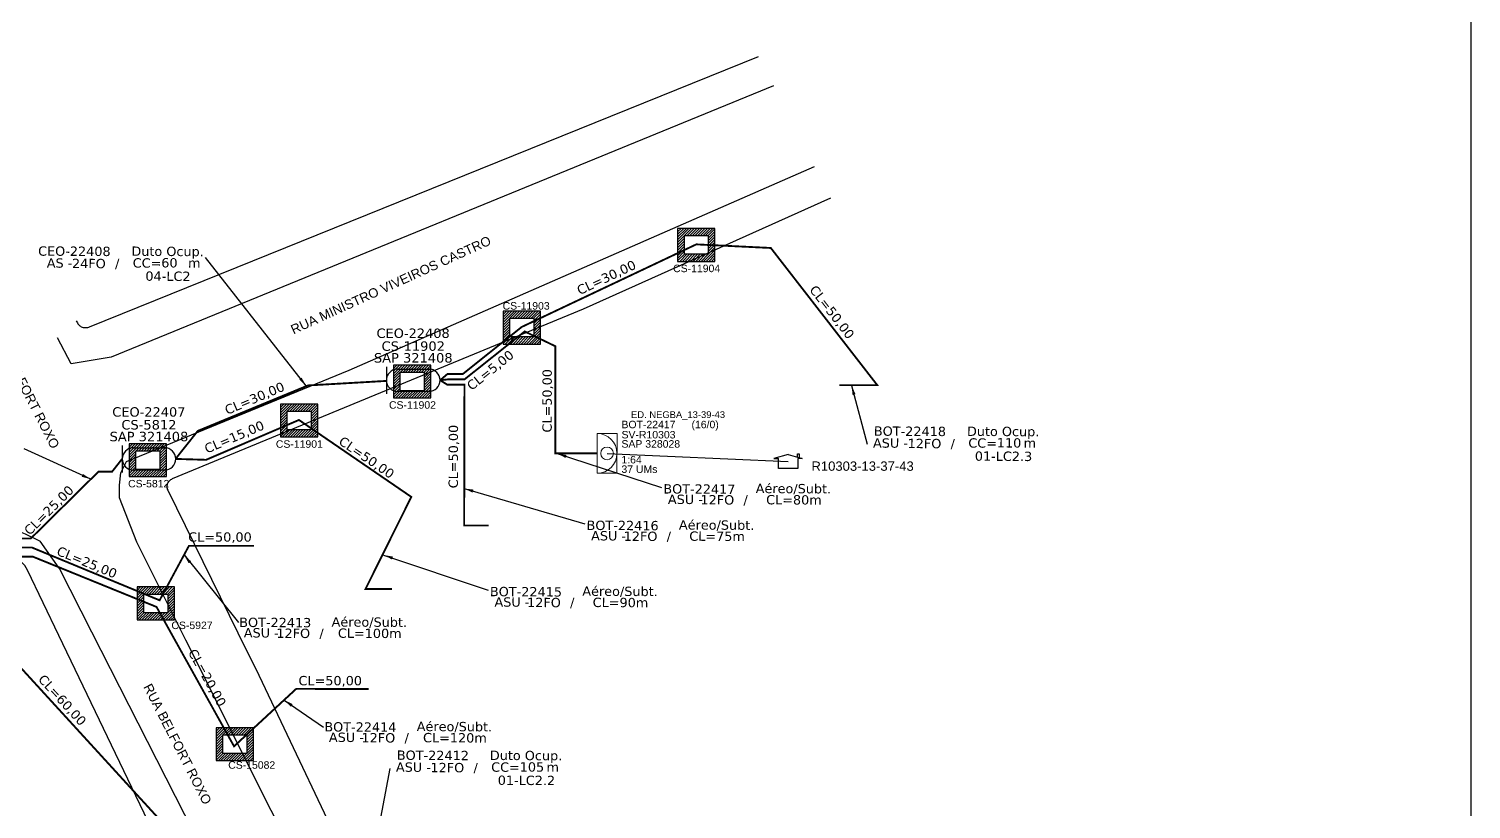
# Model space of a CAD drawing. Extents: x -89 to 2622484776, y -1852823961 to 1299.
# Drawn here: x 440.4 to 749.2, y 907.1 to 1074.1 of the extents above; entities that cross this region are included whole.
import ezdxf
from ezdxf.enums import TextEntityAlignment as Align

# ---------------------------------------------------------------- set-up
doc = ezdxf.new("R2010")
doc.units = 0
for name, color, linetype in [('10.0-Cartográfico', 252, 'Continuous'), ('10.1-Caixas Subterrâneas', 5, 'Continuous'), ('20.4-CEOS', 1, 'Continuous'), ('20.5-CEO', 1, 'Continuous'), ('CAP a instalar', 1, 'Continuous'), ('celulas gpon', 7, 'Continuous'), ('label_cabos', 7, 'Continuous'), ('Legenda', 1, 'Continuous'), ('Segmento de Logradouro Texto', 5, 'Continuous'), ('surveys', 7, 'Continuous'), ('surveys legendas', 7, 'Continuous')]:
    doc.layers.add(name, color=color, linetype=linetype)
doc.layers.add("20.0-LEGENDA DOS CDO'S", color=1, linetype='Continuous', lineweight=0)
doc.layers.add('20.1-CDO_INTERIOR', color=1, linetype='Continuous', lineweight=0)
doc.layers.add('EXTRA', color=50, linetype='Continuous', plot=False)
doc.styles.add('ARIAL', font='arial.ttf')
doc.styles.add('DIGICADE', font='')
doc.styles.add('siredit', font='verdana.ttf')
doc.styles.get('DIGICADE').set_extended_font_data('Arial')
doc.linetypes.add('FENCELINE1', pattern='A,0.25,-0.1,[133,ltypeshp.shx,S=0.1,R=0,X=-0.1,Y=0],-0.1,1', length=1.45)
doc.dimstyles.new('CC', dxfattribs={"dimtxt": 1, "dimasz": 2, "dimexe": 0.18, "dimexo": 0.0625, "dimgap": 0.09, "dimtad": 0, "dimdec": 0, "dimrnd": 1, "dimzin": 0, "dimdsep": 46, "dimtxsty": 'siredit', "dimblk": 'NONE', "dimcen": 0, "dimse1": 1, "dimse2": 1, "dimsd1": 1, "dimsd2": 1, "dimclrt": 7, "dimadec": 0, "dimazin": 0, "dimtfac": 1, "dimtdec": 0, "dimtofl": 0, "dimtmove": 0, "dimatfit": 3, "dimfxl": 0, "dimtolj": 1, "dimtzin": 0, "dimarcsym": 0})

# ---------------------------------------------------------------- blocks, each defined once
blk = doc.blocks.new('*X76')
at = {"color": 0, "linetype": 'Continuous'}
for p, q in [((-1.25, 0.34099), (-0.49099, 1.1)), ((-1.25, 0.517767), (-0.667767, 1.1)), ((-1.25, 0.694544), (-0.844544, 1.1)), ((-1.25, 0.87132), (-1.02132, 1.1)), ((-1.25, 1.048097), (-1.198097, 1.1)), ((-0.789214, 0.625), (-0.314214, 1.1)), ((-0.612437, 0.625), (-0.137437, 1.1)), ((-0.43566, 0.625), (0.03934, 1.1)), ((-0.258883, 0.625), (0.216117, 1.1)), ((-0.082107, 0.625), (0.392893, 1.1)), ((0.09467, 0.625), (0.56967, 1.1)), ((0.271447, 0.625), (0.746447, 1.1)), ((0.448223, 0.625), (0.923223, 1.1)), ((0.625, 0.625), (1.1, 1.1)), ((0.801777, 0.625), (1.25, 1.073223)), ((-1.25, 0.164214), (-0.8035, 0.610714)), ((-1.25, -0.012563), (-0.8035, 0.433937)), ((-1.25, -0.18934), (-0.8035, 0.25716)), ((-1.25, -0.366117), (-0.8035, 0.080383)), ((0.8035, 0.449947), (1.25, 0.896447)), ((0.8035, 0.27317), (1.25, 0.71967)), ((0.8035, 0.096393), (1.25, 0.542893)), ((0.8035, -0.080383), (1.25, 0.366117)), ((0.8035, -0.25716), (1.25, 0.18934)), ((0.8035, -0.433937), (1.25, 0.012563)), ((-1.25, -0.542893), (-0.8035, -0.096393)), ((-1.25, -0.71967), (-0.8035, -0.27317)), ((-1.25, -0.896447), (-0.8035, -0.449947)), ((-1.25, -1.073223), (-0.801777, -0.625)), ((-1.1, -1.1), (-0.625, -0.625)), ((-0.923223, -1.1), (-0.448223, -0.625)), ((-0.746447, -1.1), (-0.271447, -0.625)), ((-0.56967, -1.1), (-0.09467, -0.625)), ((-0.392893, -1.1), (0.082107, -0.625)), ((-0.216117, -1.1), (0.258883, -0.625)), ((-0.03934, -1.1), (0.43566, -0.625)), ((0.137437, -1.1), (0.612437, -0.625)), ((0.314214, -1.1), (0.789214, -0.625)), ((0.49099, -1.1), (1.25, -0.34099)), ((0.667767, -1.1), (1.25, -0.517767)), ((0.8035, -0.610714), (1.25, -0.164214)), ((0.844544, -1.1), (1.25, -0.694544)), ((1.02132, -1.1), (1.25, -0.87132)), ((1.198097, -1.1), (1.25, -1.048097))]:
    blk.add_line(p, q, dxfattribs=at)
blk = doc.blocks.new('MANHOLE_MQ')
at = {"color": 0, "linetype": 'Continuous'}
for p, q in [((0.00000623, 0.00000569), (-0.00000627, 0.00000569)), ((-0.00000627, 0.00000569), (-0.00000627, -0.00000531)), ((0.00000623, -0.00000531), (0.00000623, 0.00000569)), ((-0.00000404, 0.00000331), (0.00000399, 0.00000331)), ((-0.00000404, -0.00000294), (-0.00000404, 0.00000331)), ((0.00000399, 0.00000331), (0.00000399, -0.00000294)), ((0.00000399, -0.00000294), (-0.00000404, -0.00000294)), ((0.00000399, -0.00000294), (0.00000399, -0.00000294)), ((-0.00000627, -0.00000531), (0.00000623, -0.00000531))]:
    blk.add_line(p, q, dxfattribs=at)
at = {"color": 0, "linetype": 'Continuous', "xscale": 5e-06, "yscale": 5e-06, "zscale": 1e-05}
blk.add_blockref('*X76', (-0.00000002, 0.00000019), dxfattribs=at)
blk = doc.blocks.new('Inst CB DT OCUP CFOA-SM-ASU-120-S-12')
at = {"layer": 'label_cabos', "color": 0, "style": 'siredit'}
for tag, flags, p in [('ID_ATIVIDADE', 3, (1.31, 2.67)), ('FATOR', 1, (11.56, 2.55))]:
    blk.add_attdef(tag, text='', height=1, rotation=359.69, dxfattribs=dict(at, flags=flags)).set_placement(p, align=Align.MIDDLE_CENTER)
for tag, p in [('DESTINO_CABO', (3.13, 1.26)), ('TIPO_CABO', (13.11, 1.24)), ('TIPO_CABO', (1.26, 0)), ('CABO', (4.69, -0.05)), ('/', (7.71, -0.05)), ('LANCE', (10.91, 0)), ('UND', (15.96, 0)), ('FID', (13.15, -1.41))]:
    blk.add_attdef(tag, text='', height=1, rotation=359.69, dxfattribs=at).set_placement(p, align=Align.MIDDLE_CENTER)
blk.add_attdef('QTDE', (12.43, -0.47), '', height=1, rotation=359.69, dxfattribs=at)
blk = doc.blocks.new('_None')
blk = doc.blocks.new('LEGENDA DOS CABOS')
at = {"layer": 'EXTRA', "color": 0, "style": 'siredit'}
for tag, p in [('ID', (4.6, 0.97)), ('XX', (9.03, 0.97))]:
    blk.add_attdef(tag, text='', height=0.48, rotation=359.69, dxfattribs=at).set_placement(p, align=Align.MIDDLE_CENTER)
at = {"layer": 'Legenda', "color": 0, "style": 'siredit'}
for tag, p in [('TIPO_CABO', (1.31, 0)), ('CABO', (4.69, -0.05)), ('/', (6.81, -0.05)), ('METROS', (10.03, -0.05))]:
    blk.add_attdef(tag, text='', height=0.8, rotation=359.69, dxfattribs=at).set_placement(p, align=Align.MIDDLE_CENTER)
blk = doc.blocks.new('Inst CB DT OCUP CFOA-SM-AS-80-TS-24')
at = {"layer": 'label_cabos', "color": 0, "style": 'siredit'}
for tag, flags, p in [('ID_ATIVIDADE', 3, (1.31, 2.67)), ('FATOR', 1, (11.56, 2.55))]:
    blk.add_attdef(tag, text='', height=1, rotation=359.69, dxfattribs=dict(at, flags=flags)).set_placement(p, align=Align.MIDDLE_CENTER)
for tag, p in [('DESTINO_CABO', (3.13, 1.26)), ('TIPO_CABO', (13.11, 1.24)), ('TIPO_CABO', (1.76, 0)), ('CABO', (4.69, -0.05)), ('/', (7.71, -0.05)), ('LANCE', (10.91, 0)), ('UND', (15.96, 0)), ('FID', (13.15, -1.41))]:
    blk.add_attdef(tag, text='', height=1, rotation=359.69, dxfattribs=at).set_placement(p, align=Align.MIDDLE_CENTER)
blk.add_attdef('QTDE', (12.43, -0.47), '', height=1, rotation=359.69, dxfattribs=at)
blk = doc.blocks.new('SURVEY_SURVEY')
for p, q in [((0.0000101, 0.0000159), (0.0000117, 0.0000159)), ((0.0000101, 0.0000123), (0.0000101, 0.0000159)), ((0.0000117, 0.0000159), (0.0000117, 0.0000119)), ((0, 0.0000152), (-0.0000151, 0.0000108)), ((-0.0000151, 0.0000108), (-0.0000104, 0.0000108)), ((-0.0000103, 0), (-0.0000103, 0.0000108)), ((0.0000103, 0), (-0.0000103, 0)), ((0, 0.0000152), (0.0000151, 0.0000108)), ((0.0000151, 0.0000108), (0.0000103, 0.0000108)), ((0.0000103, 0.0000108), (0.0000103, 0))]:
    blk.add_line(p, q)

msp = doc.modelspace()

# ---------------------------------------------------------------- linework, layer by layer
msp.add_lwpolyline([(-89.32, 705.02), (749.25, 705.02), (749.25, 1299.02), (-89.32, 1299.02), (-89.32, 705.02)])
at = {"color": 4, "ltscale": 0.5}
msp.add_lwpolyline([(564.24, 983.26), (603, 981.5)], dxfattribs=at)
at = {"layer": '10.0-Cartográfico'}
for points in [[(450.61, 1011.66), (450.85, 1011.2), (450.95, 1011.02), (451.07, 1010.87), (451.21, 1010.73), (451.35, 1010.59), (451.52, 1010.48), (451.68, 1010.38), (451.88, 1010.31), (452.07, 1010.24), (452.27, 1010.2), (452.46, 1010.17), (452.68, 1010.17), (452.87, 1010.17), (453.07, 1010.21), (453.26, 1010.27), (453.4, 1010.32), (596.67, 1068.2)], [(599.85, 1061.95), (458.06, 1003.82), (449.49, 1002.45), (446.56, 1008.02)], [(463.54, 964.28), (459.88, 973.76), (459.84, 976.43), (460.13, 979.11), (461.38, 981.5), (509.02, 1001.08), (608.64, 1044.66)], [(612.09, 1037.89), (559.15, 1014.12), (471.15, 977.78), (470.96, 977.69), (470.78, 977.6), (470.63, 977.47), (470.5, 977.34), (470.36, 977.2), (470.25, 977.03), (470.15, 976.87), (470.09, 976.69), (470.04, 976.51), (470, 976.33), (469.98, 976.13), (470.01, 975.95), (470.03, 975.75), (470.09, 975.57), (470.17, 975.39)], [(470.17, 975.39), (487.08, 941.09)], [(402.52, 956.4), (416.85, 962.27), (427.9, 966.28), (433.33, 967.4), (436.78, 967.18), (439.66, 966.02), (442.84, 964.46)], [(446.93, 958.67), (442.84, 964.46)], [(474.08, 943.25), (463.54, 964.28)], [(446.89, 944.27), (440.17, 958.27), (439.89, 958.77), (439.55, 959.25), (439.18, 959.68), (438.74, 960.09), (438.27, 960.45), (437.76, 960.75), (437.21, 961.01), (436.64, 961.22), (436.03, 961.36), (435.43, 961.44), (434.82, 961.47), (434.22, 961.45), (433.61, 961.37), (433.01, 961.22), (432.47, 961.03), (403, 948.72)], [(446.93, 958.67), (453.86, 945.07)], [(453.86, 945.07), (511.6, 831.67), (511.46, 824.47), (511.28, 820.55), (509.45, 815.95), (508.31, 813.32), (505.99, 810.9), (440.53, 782.43)], [(434.48, 793.92), (498.61, 822.53), (499.25, 822.99), (499.83, 823.48), (500.34, 824.05), (500.79, 824.66), (501.17, 825.32), (501.49, 825.99), (501.71, 826.7), (501.86, 827.44), (501.91, 828.18), (501.9, 828.92), (501.79, 829.64), (501.61, 830.36), (501.32, 831.06), (500.98, 831.73), (500.76, 832.09), (446.89, 944.27)], [(607.62, 860.88), (545.99, 833.94), (541.18, 833.29), (537, 832.95), (533.47, 832.91), (530.58, 832.87), (528.96, 833.75), (474.08, 943.25)], [(487.08, 941.09), (489.04, 937.12), (534.32, 841.81), (534.4, 841.63), (534.52, 841.47), (534.63, 841.33), (534.79, 841.2), (534.95, 841.08), (535.11, 840.97), (535.3, 840.88), (535.48, 840.81), (535.68, 840.76), (535.89, 840.74), (536.09, 840.73), (536.3, 840.73), (536.49, 840.77), (536.69, 840.81), (536.94, 840.9), (603.5, 870.16)]]:
    msp.add_lwpolyline(points, dxfattribs=at)
at = {"layer": '20.1-CDO_INTERIOR', "color": 1, "lineweight": 18}
msp.add_lwpolyline([(566.36, 979.01), (566.37, 987.51), (562.12, 987.51), (562.11, 979.01)], close=True, dxfattribs=at)
msp.add_circle((564.24, 983.26), 1.36, dxfattribs=at)
msp.add_arc((562.11, 983.26), 4.25, 269.9724, 89.9724, dxfattribs=at)
at = {"layer": '20.5-CEO', "color": 5}
for p, q in [((519.39, 1001.3), (526.1, 1001.3)), ((526.1, 996.52), (519.39, 996.52))]:
    msp.add_line(p, q, dxfattribs=at)
at = {"layer": '20.5-CEO', "color": 7}
for p, q in [((462.81, 984.46), (469.52, 984.46)), ((469.52, 979.67), (462.81, 979.67))]:
    msp.add_line(p, q, dxfattribs=at)
at = {"layer": '20.5-CEO', "color": 5}
msp.add_lwpolyline([(517, 1001.8), (517, 996.03)], dxfattribs=at)
at = {"layer": '20.5-CEO', "color": 7}
msp.add_lwpolyline([(460.41, 984.95), (460.41, 979.18)], dxfattribs=at)
at = {"layer": '20.5-CEO', "color": 5}
for centre, start, end in [((519.39, 998.91), 90, 270), ((526.1, 998.91), 270, 90)]:
    msp.add_arc(centre, 2.39, start, end, dxfattribs=at)
at = {"layer": '20.5-CEO', "color": 7}
for centre, start, end in [((462.81, 982.07), 90, 270), ((469.52, 982.07), 270, 90)]:
    msp.add_arc(centre, 2.39, start, end, dxfattribs=at)
at = {"layer": 'CAP a instalar', "color": 7, "ltscale": 5, "const_width": 0.4}
for points in [[(613.96, 997.86), (622.1, 997.86), (599.3, 1027.23), (583.34, 1028), (545.95, 1010.31), (533.34, 1000.23), (530.04, 1000.23), (528.5, 998.91)], [(471.91, 982.15), (476.61, 988.06), (500.21, 997.8), (517, 998.77)], [(435.12, 962.97), (437.41, 965.03), (440.85, 965.03), (455.35, 979.35), (458.27, 979.35), (460.41, 982.07)], [(485.25, 870.96), (486.96, 872.46), (489.86, 872.46), (489.85, 881.47), (420.28, 957.53), (423.62, 962.97), (423.62, 962.97)]]:
    msp.add_lwpolyline(points, dxfattribs=at)
at = {"layer": 'CAP a instalar', "color": 1, "linetype": 'FENCELINE1', "ltscale": 5, "const_width": 0.4}
msp.add_lwpolyline([(528.5, 998.91), (530.04, 999.09), (533.71, 999.09), (546.61, 1009.36), (553.18, 1006.19), (553.18, 983.26), (562.11, 983.26)], dxfattribs=at)
at = {"layer": 'CAP a instalar', "color": 8, "linetype": 'FENCELINE1', "ltscale": 5, "const_width": 0.4}
for points in [[(528.5, 998.91), (530.04, 997.96), (533.71, 997.96), (533.65, 967.83), (538.91, 967.83)], [(518.2, 954.24), (512.53, 954.24), (522.33, 973.94), (498.28, 990.41), (478.39, 981.88), (471.91, 982.07)], [(435.12, 962.97), (437.41, 963.1), (441.12, 963.1), (468.44, 951.81), (474.72, 963.47), (488.67, 963.47)], [(513.19, 932.82), (497.68, 932.85), (484.38, 920.55), (467.78, 950.39), (441.25, 961.17), (437.41, 961.17), (435.12, 962.97)]]:
    msp.add_lwpolyline(points, dxfattribs=at)

# ---------------------------------------------------------------- block references
at = {"layer": '10.1-Caixas Subterrâneas', "color": 30, "xscale": 639575.1086223164, "yscale": 639575.1086223164, "zscale": 639575.1086223164}
for p, rotation in [((583.34, 1028), 180.0000000000629), ((545.95, 1010.31), 180.0000000000629), ((522.5, 998.78), 180.0000000000629), ((498.28, 990.41), 180.000000000063), ((465.92, 981.93), 180.0000000000626), ((467.6, 951.27), 180.0000000000629), ((484.52, 921.12), 180.0000000000629)]:
    msp.add_blockref('MANHOLE_MQ', p, dxfattribs=dict(at, rotation=rotation))
at = {"layer": 'label_cabos', "color": 0, "lineweight": 0}
ref = msp.add_blockref('Inst CB DT OCUP CFOA-SM-AS-80-TS-24', (443.93, 1024.02), dxfattribs=dict(at, xscale=2, yscale=2, zscale=2))
ref.add_attrib('DESTINO_CABO', 'CEO-22408', dxfattribs={"color": 0, "height": 2, "rotation": 359.69, "style": 'siredit'}).set_placement((450.19, 1026.54), align=Align.MIDDLE_CENTER)
ref.add_attrib('CABO', '24FO', dxfattribs={"color": 0, "height": 2, "rotation": 359.69, "style": 'siredit'}).set_placement((453.3, 1023.91), align=Align.MIDDLE_CENTER)
ref.add_attrib('TIPO_CABO', 'Duto Ocup.', dxfattribs={"color": 0, "height": 2, "rotation": 359.69, "style": 'siredit'}).set_placement((470.15, 1026.51), align=Align.MIDDLE_CENTER)
ref.add_attrib('/', '/', dxfattribs={"color": 0, "height": 2, "rotation": 359.69, "style": 'siredit'}).set_placement((459.36, 1023.91), align=Align.MIDDLE_CENTER)
ref.add_attrib('TIPO_CABO', 'AS - ', dxfattribs={"color": 0, "height": 2, "rotation": 359.69, "style": 'siredit'}).set_placement((447.46, 1024.01), align=Align.MIDDLE_CENTER)
ref.add_attrib('FID', '04-LC2', dxfattribs={"color": 0, "height": 2, "rotation": 359.69, "style": 'siredit'}).set_placement((470.23, 1021.19), align=Align.MIDDLE_CENTER)
ref.add_attrib('LANCE', 'CC=', dxfattribs={"color": 0, "height": 2, "rotation": 359.69, "style": 'siredit'}).set_placement((465.75, 1024.02), align=Align.MIDDLE_CENTER)
ref.add_attrib('QTDE', '60', (468.79, 1023.07), dxfattribs={"color": 0, "height": 2, "rotation": 359.69, "style": 'siredit'})
ref.add_attrib('UND', 'm', dxfattribs={"color": 0, "height": 2, "rotation": 359.69, "style": 'siredit'}).set_placement((475.86, 1024.02), align=Align.MIDDLE_CENTER)
ref = msp.add_blockref('Inst CB DT OCUP CFOA-SM-ASU-120-S-12', (622.83, 985.47), dxfattribs=dict(at, xscale=2, yscale=2, zscale=2))
ref.add_attrib('DESTINO_CABO', 'BOT-22418', dxfattribs={"color": 0, "height": 2, "rotation": 359.69, "style": 'siredit'}).set_placement((629.09, 988), align=Align.MIDDLE_CENTER)
ref.add_attrib('CABO', '12FO', dxfattribs={"color": 0, "height": 2, "rotation": 359.69, "style": 'siredit'}).set_placement((632.2, 985.37), align=Align.MIDDLE_CENTER)
ref.add_attrib('TIPO_CABO', 'Duto Ocup.', dxfattribs={"color": 0, "height": 2, "rotation": 359.69, "style": 'siredit'}).set_placement((649.05, 987.96), align=Align.MIDDLE_CENTER)
ref.add_attrib('/', '/', dxfattribs={"color": 0, "height": 2, "rotation": 359.69, "style": 'siredit'}).set_placement((638.26, 985.37), align=Align.MIDDLE_CENTER)
ref.add_attrib('TIPO_CABO', 'ASU - ', dxfattribs={"color": 0, "height": 2, "rotation": 359.69, "style": 'siredit'}).set_placement((625.36, 985.47), align=Align.MIDDLE_CENTER)
ref.add_attrib('FID', '01-LC2.3', dxfattribs={"color": 0, "height": 2, "rotation": 359.69, "style": 'siredit'}).set_placement((649.13, 982.65), align=Align.MIDDLE_CENTER)
ref.add_attrib('LANCE', 'CC=', dxfattribs={"color": 0, "height": 2, "rotation": 359.69, "style": 'siredit'}).set_placement((644.65, 985.48), align=Align.MIDDLE_CENTER)
ref.add_attrib('QTDE', '110', (647.69, 984.53), dxfattribs={"color": 0, "height": 2, "rotation": 359.69, "style": 'siredit'})
ref.add_attrib('UND', 'm', dxfattribs={"color": 0, "height": 2, "rotation": 359.69, "style": 'siredit'}).set_placement((654.76, 985.48), align=Align.MIDDLE_CENTER)
ref = msp.add_blockref('LEGENDA DOS CABOS', (575.53, 972.37), dxfattribs=dict(at, xscale=2, yscale=2, zscale=2))
ref.add_attrib('ID', 'BOT-22417', dxfattribs={"color": 0, "height": 2, "rotation": 359.69, "style": 'siredit'}).set_placement((584.01, 975.63), align=Align.MIDDLE_CENTER)
ref.add_attrib('CABO', '12FO', dxfattribs={"color": 0, "height": 2, "rotation": 359.69, "style": 'siredit'}).set_placement((587.86, 973.32), align=Align.MIDDLE_CENTER)
ref.add_attrib('METROS', 'CL=80m', dxfattribs={"color": 0, "height": 2, "rotation": 359.69, "style": 'siredit'}).set_placement((604.25, 973.32), align=Align.MIDDLE_CENTER)
ref.add_attrib('XX', 'Aéreo/Subt.', dxfattribs={"color": 0, "height": 2, "rotation": 359.69, "style": 'siredit'}).set_placement((604.14, 975.72), align=Align.MIDDLE_CENTER)
ref.add_attrib('/', '/', dxfattribs={"color": 0, "height": 2, "rotation": 359.69, "style": 'siredit'}).set_placement((593.91, 973.32), align=Align.MIDDLE_CENTER)
ref.add_attrib('TIPO_CABO', 'ASU -', dxfattribs={"color": 0, "height": 2, "rotation": 359.69, "style": 'siredit'}).set_placement((581.01, 973.42), align=Align.MIDDLE_CENTER)
ref = msp.add_blockref('LEGENDA DOS CABOS', (559.09, 964.57), dxfattribs=dict(at, xscale=2, yscale=2, zscale=2))
ref.add_attrib('ID', 'BOT-22416', dxfattribs={"color": 0, "height": 2, "rotation": 359.69, "style": 'siredit'}).set_placement((567.57, 967.83), align=Align.MIDDLE_CENTER)
ref.add_attrib('CABO', '12FO', dxfattribs={"color": 0, "height": 2, "rotation": 359.69, "style": 'siredit'}).set_placement((571.41, 965.52), align=Align.MIDDLE_CENTER)
ref.add_attrib('METROS', 'CL=75m', dxfattribs={"color": 0, "height": 2, "rotation": 359.69, "style": 'siredit'}).set_placement((587.8, 965.52), align=Align.MIDDLE_CENTER)
ref.add_attrib('XX', 'Aéreo/Subt.', dxfattribs={"color": 0, "height": 2, "rotation": 359.69, "style": 'siredit'}).set_placement((587.7, 967.92), align=Align.MIDDLE_CENTER)
ref.add_attrib('/', '/', dxfattribs={"color": 0, "height": 2, "rotation": 359.69, "style": 'siredit'}).set_placement((577.47, 965.52), align=Align.MIDDLE_CENTER)
ref.add_attrib('TIPO_CABO', 'ASU -', dxfattribs={"color": 0, "height": 2, "rotation": 359.69, "style": 'siredit'}).set_placement((564.57, 965.62), align=Align.MIDDLE_CENTER)
ref = msp.add_blockref('LEGENDA DOS CABOS', (538.4, 950.39), dxfattribs=dict(at, xscale=2, yscale=2, zscale=2))
ref.add_attrib('ID', 'BOT-22415', dxfattribs={"color": 0, "height": 2, "rotation": 359.69, "style": 'siredit'}).set_placement((546.88, 953.65), align=Align.MIDDLE_CENTER)
ref.add_attrib('CABO', '12FO', dxfattribs={"color": 0, "height": 2, "rotation": 359.69, "style": 'siredit'}).set_placement((550.73, 951.34), align=Align.MIDDLE_CENTER)
ref.add_attrib('METROS', 'CL=90m', dxfattribs={"color": 0, "height": 2, "rotation": 359.69, "style": 'siredit'}).set_placement((567.12, 951.34), align=Align.MIDDLE_CENTER)
ref.add_attrib('XX', 'Aéreo/Subt.', dxfattribs={"color": 0, "height": 2, "rotation": 359.69, "style": 'siredit'}).set_placement((567.02, 953.74), align=Align.MIDDLE_CENTER)
ref.add_attrib('/', '/', dxfattribs={"color": 0, "height": 2, "rotation": 359.69, "style": 'siredit'}).set_placement((556.79, 951.34), align=Align.MIDDLE_CENTER)
ref.add_attrib('TIPO_CABO', 'ASU -', dxfattribs={"color": 0, "height": 2, "rotation": 359.69, "style": 'siredit'}).set_placement((543.88, 951.44), align=Align.MIDDLE_CENTER)
ref = msp.add_blockref('LEGENDA DOS CABOS', (484.73, 943.8), dxfattribs=dict(at, xscale=2, yscale=2, zscale=2))
ref.add_attrib('ID', 'BOT-22413', dxfattribs={"color": 0, "height": 2, "rotation": 359.69, "style": 'siredit'}).set_placement((493.2, 947.06), align=Align.MIDDLE_CENTER)
ref.add_attrib('CABO', '12FO', dxfattribs={"color": 0, "height": 2, "rotation": 359.69, "style": 'siredit'}).set_placement((497.05, 944.75), align=Align.MIDDLE_CENTER)
ref.add_attrib('METROS', 'CL=100m', dxfattribs={"color": 0, "height": 2, "rotation": 359.69, "style": 'siredit'}).set_placement((513.44, 944.75), align=Align.MIDDLE_CENTER)
ref.add_attrib('XX', 'Aéreo/Subt.', dxfattribs={"color": 0, "height": 2, "rotation": 359.69, "style": 'siredit'}).set_placement((513.34, 947.15), align=Align.MIDDLE_CENTER)
ref.add_attrib('/', '/', dxfattribs={"color": 0, "height": 2, "rotation": 359.69, "style": 'siredit'}).set_placement((503.11, 944.75), align=Align.MIDDLE_CENTER)
ref.add_attrib('TIPO_CABO', 'ASU -', dxfattribs={"color": 0, "height": 2, "rotation": 359.69, "style": 'siredit'}).set_placement((490.21, 944.85), align=Align.MIDDLE_CENTER)
ref = msp.add_blockref('LEGENDA DOS CABOS', (502.95, 921.43), dxfattribs=dict(at, xscale=2, yscale=2, zscale=2))
ref.add_attrib('ID', 'BOT-22414', dxfattribs={"color": 0, "height": 2, "rotation": 359.69, "style": 'siredit'}).set_placement((511.43, 924.69), align=Align.MIDDLE_CENTER)
ref.add_attrib('CABO', '12FO', dxfattribs={"color": 0, "height": 2, "rotation": 359.69, "style": 'siredit'}).set_placement((515.28, 922.38), align=Align.MIDDLE_CENTER)
ref.add_attrib('METROS', 'CL=120m', dxfattribs={"color": 0, "height": 2, "rotation": 359.69, "style": 'siredit'}).set_placement((531.67, 922.38), align=Align.MIDDLE_CENTER)
ref.add_attrib('XX', 'Aéreo/Subt.', dxfattribs={"color": 0, "height": 2, "rotation": 359.69, "style": 'siredit'}).set_placement((531.57, 924.78), align=Align.MIDDLE_CENTER)
ref.add_attrib('/', '/', dxfattribs={"color": 0, "height": 2, "rotation": 359.69, "style": 'siredit'}).set_placement((521.34, 922.38), align=Align.MIDDLE_CENTER)
ref.add_attrib('TIPO_CABO', 'ASU -', dxfattribs={"color": 0, "height": 2, "rotation": 359.69, "style": 'siredit'}).set_placement((508.43, 922.48), align=Align.MIDDLE_CENTER)
ref = msp.add_blockref('Inst CB DT OCUP CFOA-SM-ASU-120-S-12', (520.68, 916.1), dxfattribs=dict(at, xscale=2, yscale=2, zscale=2))
ref.add_attrib('DESTINO_CABO', 'BOT-22412', dxfattribs={"color": 0, "height": 2, "rotation": 359.69, "style": 'siredit'}).set_placement((526.95, 918.62), align=Align.MIDDLE_CENTER)
ref.add_attrib('CABO', '12FO', dxfattribs={"color": 0, "height": 2, "rotation": 359.69, "style": 'siredit'}).set_placement((530.05, 916), align=Align.MIDDLE_CENTER)
ref.add_attrib('TIPO_CABO', 'Duto Ocup.', dxfattribs={"color": 0, "height": 2, "rotation": 359.69, "style": 'siredit'}).set_placement((546.9, 918.59), align=Align.MIDDLE_CENTER)
ref.add_attrib('/', '/', dxfattribs={"color": 0, "height": 2, "rotation": 359.69, "style": 'siredit'}).set_placement((536.11, 916), align=Align.MIDDLE_CENTER)
ref.add_attrib('TIPO_CABO', 'ASU - ', dxfattribs={"color": 0, "height": 2, "rotation": 359.69, "style": 'siredit'}).set_placement((523.21, 916.09), align=Align.MIDDLE_CENTER)
ref.add_attrib('FID', '01-LC2.2', dxfattribs={"color": 0, "height": 2, "rotation": 359.69, "style": 'siredit'}).set_placement((546.98, 913.27), align=Align.MIDDLE_CENTER)
ref.add_attrib('LANCE', 'CC=', dxfattribs={"color": 0, "height": 2, "rotation": 359.69, "style": 'siredit'}).set_placement((542.5, 916.1), align=Align.MIDDLE_CENTER)
ref.add_attrib('QTDE', '105', (545.54, 915.15), dxfattribs={"color": 0, "height": 2, "rotation": 359.69, "style": 'siredit'})
ref.add_attrib('UND', 'm', dxfattribs={"color": 0, "height": 2, "rotation": 359.69, "style": 'siredit'}).set_placement((552.61, 916.1), align=Align.MIDDLE_CENTER)
at = {"layer": 'surveys', "color": 255, "xscale": 200000, "yscale": 200000, "zscale": 200000}
msp.add_blockref('SURVEY_SURVEY', (603, 980), dxfattribs=at)

# ---------------------------------------------------------------- texts
at = {"color": 3, "style": 'ARIAL'}
msp.add_text('ED. NEGBA_13-39-43', height=1.44, rotation=0.0099, dxfattribs=at).set_placement((569.38, 990.83))
at = {"layer": '10.1-Caixas Subterrâneas', "color": 30, "style": 'ARIAL'}
for s, p in [('CS-11904', (578.39, 1022.05)), ('CS-11903', (541.89, 1014.04)), ('CS-11902', (517.55, 992.82)), ('CS-11901', (493.33, 984.46)), ('CS-5812', (461.7, 975.98)), ('CS-5927', (470.97, 945.65)), ('CS-15082', (483.13, 915.75))]:
    msp.add_text(s, height=1.6, dxfattribs=at).set_placement(p)
at = {"layer": "20.0-LEGENDA DOS CDO'S", "color": 1, "style": 'ARIAL'}
for s, p in [('BOT-22417', (567.33, 988.64)), ('SAP 328028', (567.33, 984.49)), ('SV-R10303', (567.34, 986.46)), ('1:64', (567.32, 981.11)), ('37 UMs', (567.32, 979.08))]:
    msp.add_text(s, height=1.6, rotation=359.9724, dxfattribs=at).set_placement(p)
msp.add_text('        (16/0)', height=1.6, rotation=359.9724, dxfattribs=at).set_placement((582.76, 988.64), align=Align.CENTER)
at = {"layer": '20.4-CEOS', "color": 5, "style": 'siredit'}
msp.add_text('CEO-22408', height=2.019, dxfattribs=at).set_placement((522.72, 1009.99), align=Align.TOP_CENTER)
at = {"layer": '20.4-CEOS', "color": 7, "style": 'siredit'}
msp.add_text('CEO-22407', height=2.019, dxfattribs=at).set_placement((466.14, 993.14), align=Align.TOP_CENTER)
at = {"layer": '20.5-CEO', "color": 5, "style": 'siredit'}
for s, p in [('CS-11902', (522.75, 1007.24)), ('SAP 321408', (522.75, 1004.73))]:
    msp.add_text(s, height=2.028, dxfattribs=at).set_placement(p, align=Align.TOP_CENTER)
at = {"layer": '20.5-CEO', "color": 7, "style": 'siredit'}
for s, p in [('CS-5812', (466.16, 990.4)), ('SAP 321408', (466.16, 987.88))]:
    msp.add_text(s, height=2.028, dxfattribs=at).set_placement(p, align=Align.TOP_CENTER)
at = {"layer": 'celulas gpon', "style": 'siredit'}
for s, rotation, p in [('CL=30,00', 25.2909, (558.38, 1017.12)), ('CL=50,00', 307.8549, (607.45, 1018.26)), ('CL=5,00', 38.42, (535.21, 996.61)), ('CL=50,00', 89.9085, (552.39, 987.71)), ('CL=30,00', 23.0584, (482.91, 991.48)), ('CL=15,00', 23.0584, (478.56, 983.2)), ('CL=50,00', 89.9085, (532.31, 975.78)), ('CL=50,00', 325.6909, (506.59, 985.4)), ('CL=25,00', 44.9121, (440.61, 965.59)), ('CL=50,00', 0.0098, (474.57, 964.36)), ('CL=25,00', 337.7194, (446.22, 961.6)), ('CL=20,00', 299.0745, (474.47, 940.69)), ('CL=60,00', 312.4799, (442.29, 934.79)), ('CL=50,00', 0.0098, (498.17, 933.61))]:
    msp.add_text(s, height=2, rotation=rotation, dxfattribs=at).set_placement(p)
at = {"layer": 'Segmento de Logradouro Texto', "color": 7, "linetype": 'Continuous', "style": 'DIGICADE'}
for s, rotation, p in [('RUA MINISTRO VIVEIROS CASTRO', 24.4957, (497.1, 1008.71)), ('RUA BELFORT ROXO', 297.0603, (432.32, 1009.48)), ('RUA BELFORT ROXO', 297.0603, (464.89, 933.3))]:
    msp.add_text(s, height=2, rotation=rotation, dxfattribs=at).set_placement(p)
at = {"layer": 'surveys legendas', "style": 'ARIAL'}
msp.add_text('R10303-13-37-43', height=2, dxfattribs=at).set_placement((608, 979.53))

# ---------------------------------------------------------------- leaders
at = {"layer": 'label_cabos'}
for points in [[(499.81, 997.71), (478.26, 1025.16)], [(616.61, 997.76), (619.94, 985.2)], [(453.71, 977.73), (439.42, 984.2)], [(553.56, 983.22), (575.93, 975.96)], [(533.62, 975.75), (559.49, 968.16)], [(473.67, 961.51), (485.3, 947.04)], [(516.41, 961.49), (538.81, 953.98)], [(495.09, 930.45), (503.53, 924.67)], [(510.61, 877.4), (517.79, 915.83)]]:
    msp.add_leader(points, dimstyle='CC', override={"dimgap": 0.09, "dimtad": 0}, dxfattribs=at)

doc.saveas('drawing.dxf')
